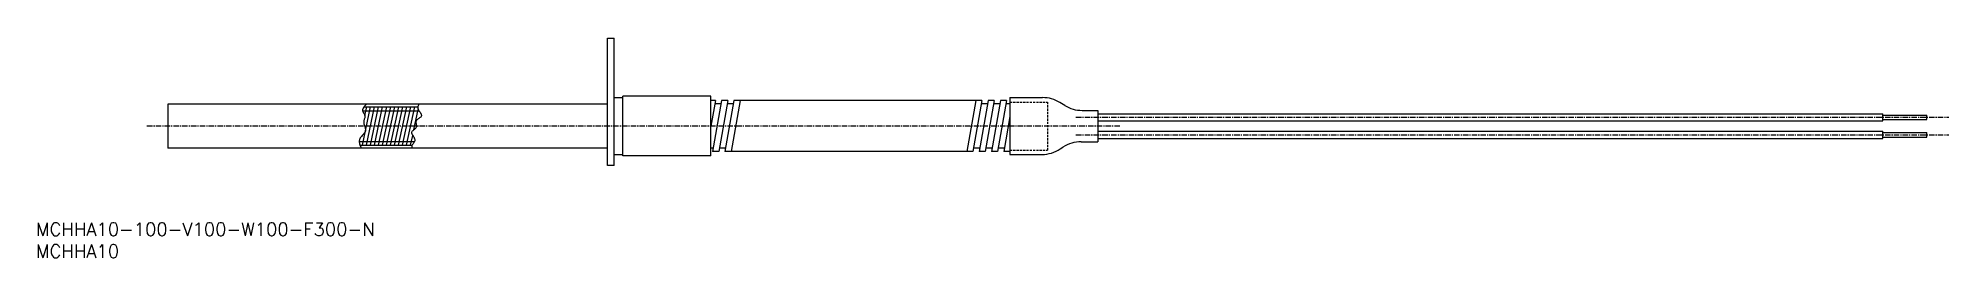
# Model space of a CAD drawing. Extents: x 1 to 435, y 0 to 50.
import ezdxf

# ---------------------------------------------------------------- set-up
doc = ezdxf.new("R2010")
doc.units = 0
doc.linetypes.add('CENTER', pattern=[2, 1.25, -0.25, 0.25, -0.25])
doc.linetypes.add('DASHED', pattern=[0.75, 0.5, -0.25])
doc.layers.get('0').update_dxf_attribs({"linetype": 'CONTINUOUS'})
doc.layers.add('CENTER', color=1, linetype='CENTER')
doc.styles.get("Standard").update_dxf_attribs({"font": 'txt.shx'})

# ---------------------------------------------------------------- blocks, each defined once
blk = doc.blocks.new('*U12')
at = {"color": 7, "linetype": 'CONTINUOUS'}
blk.add_text('MCHHA10', height=3, dxfattribs=at).set_placement((0, 0))
blk = doc.blocks.new('*U13')
at = {"color": 7, "linetype": 'CONTINUOUS'}
blk.add_text('MCHHA10-100-V100-W100-F300-N', height=3, dxfattribs=at).set_placement((0, 5))

msp = doc.modelspace()

# ---------------------------------------------------------------- linework, layer by layer
at = {"color": 7, "linetype": 'CONTINUOUS'}
for p, q in [((130, 50), (131.5, 50)), ((130, 21), (130, 50)), ((131.5, 21), (131.5, 50)), ((130, 35), (30, 35)), ((30, 35), (30, 25)), ((131.5, 36.5), (133.5, 36.5)), ((153.5, 36.8), (133.5, 36.8)), ((133.5, 23.2), (133.5, 36.8)), ((153.5, 23.2), (153.5, 36.8)), ((154.52, 35.81), (153.5, 30)), ((154.52, 35.81), (153.5, 35.81)), ((155.93, 35.81), (153.88, 24.19)), ((155.8, 35.06), (154.39, 35.06)), ((157.34, 35.81), (155.29, 24.19)), ((157.34, 35.81), (155.93, 35.81)), ((158.74, 35.81), (156.69, 24.19)), ((158.61, 35.06), (157.21, 35.06)), ((160.15, 35.81), (158.1, 24.19)), ((215.11, 35.81), (158.74, 35.81)), ((213.71, 35.81), (211.66, 24.19)), ((215.11, 35.81), (213.06, 24.19)), ((216.52, 35.81), (214.47, 24.19)), ((216.39, 35.06), (214.98, 35.06)), ((217.92, 35.81), (215.88, 24.19)), ((217.92, 35.81), (216.52, 35.81)), ((219.33, 35.81), (217.28, 24.19)), ((219.2, 35.06), (217.79, 35.06)), ((220.74, 35.81), (218.69, 24.19)), ((220.74, 35.81), (219.33, 35.81)), ((221.5, 35.06), (220.61, 35.06)), ((221.5, 36.47), (228.93, 36.47)), ((221.5, 36.47), (221.5, 23.53)), ((233.95, 34.68), (232.87, 35.35)), ((221.5, 32.16), (220.09, 24.19)), ((237.89, 33.56), (241.5, 33.56)), ((241.5, 33.56), (241.5, 26.44)), ((241.5, 32.8), (420, 32.8)), ((241.5, 31.2), (420, 31.2)), ((420, 31.2), (420, 32.8)), ((420, 32.5), (430, 32.5)), ((420, 31.5), (430, 31.5)), ((430, 31.5), (430, 32.5)), ((237.7, 26.44), (241.5, 26.44)), ((241.5, 28.8), (420, 28.8)), ((241.5, 27.2), (420, 27.2)), ((420, 27.2), (420, 28.8)), ((420, 28.5), (430, 28.5)), ((420, 27.5), (430, 27.5)), ((430, 27.5), (430, 28.5)), ((130, 25), (30, 25)), ((131.5, 23.5), (133.5, 23.5)), ((153.5, 23.2), (133.5, 23.2)), ((154.01, 24.94), (153.5, 24.94)), ((155.29, 24.19), (153.88, 24.19)), ((156.83, 24.94), (155.42, 24.94)), ((213.06, 24.19), (156.69, 24.19)), ((214.6, 24.94), (213.19, 24.94)), ((215.88, 24.19), (214.47, 24.19)), ((217.41, 24.94), (216.01, 24.94)), ((218.69, 24.19), (217.28, 24.19)), ((220.23, 24.94), (218.82, 24.94)), ((221.5, 24.19), (220.09, 24.19)), ((221.5, 23.53), (228.8, 23.53)), ((232.94, 24.78), (233.55, 25.19)), ((131.5, 21), (130, 21))]:
    msp.add_line(p, q, dxfattribs=at)
at = {"color": 3, "linetype": 'CONTINUOUS'}
for p, q in [((87.04, 34.84), (87.04, 34.84)), ((74.23, 25.62), (76.1, 34.38)), ((74.28, 33.49), (87.1, 33.49)), ((74.62, 34.38), (86.85, 34.38)), ((74.81, 32.37), (75.24, 34.38)), ((75.15, 25.64), (77.02, 34.38)), ((76.06, 25.64), (77.93, 34.38)), ((76.98, 25.64), (78.84, 34.38)), ((77.9, 25.68), (79.76, 34.38)), ((78.8, 25.64), (80.67, 34.38)), ((79.72, 25.64), (81.58, 34.38)), ((80.63, 25.63), (82.5, 34.38)), ((81.54, 25.64), (83.41, 34.38)), ((82.45, 25.62), (84.32, 34.38)), ((83.37, 25.64), (85.24, 34.38)), ((84.28, 25.64), (86.15, 34.38)), ((85.94, 29.12), (86.93, 33.78)), ((73.52, 26.51), (86.13, 26.51)), ((85.19, 25.62), (85.67, 27.86)), ((73.7, 25.62), (85.54, 25.62))]:
    msp.add_line(p, q, dxfattribs=at)
at = {"color": 3, "linetype": 'DASHED'}
for p, q in [((221.5, 35.47), (230, 35.47)), ((230, 35.47), (230, 24.53)), ((221.5, 24.53), (230, 24.53))]:
    msp.add_line(p, q, dxfattribs=at)
at = {"color": 3, "linetype": 'CONTINUOUS', "flags": 128}
for points in [[(75.21, 35), (75.08, 34.88), (74.89, 34.68), (74.71, 34.49), (74.55, 34.3), (74.43, 34.1), (74.33, 33.91), (74.28, 33.71), (74.27, 33.52), (74.32, 33.32), (74.36, 33.24), (74.4, 33.15), (74.46, 33.06), (74.51, 32.97), (74.57, 32.88), (74.63, 32.79), (74.69, 32.7), (74.73, 32.61), (74.77, 32.52), (74.8, 32.42), (74.82, 32.28), (74.82, 32.14), (74.8, 32), (74.77, 31.86), (74.72, 31.71), (74.67, 31.57), (74.62, 31.42), (74.58, 31.27), (74.55, 31.12), (74.53, 30.97), (74.53, 30.75), (74.56, 30.53), (74.62, 30.31), (74.68, 30.09), (74.76, 29.88), (74.83, 29.67), (74.9, 29.46), (74.94, 29.26), (74.96, 29.07), (74.94, 28.88), (74.88, 28.7), (74.78, 28.52), (74.66, 28.34), (74.51, 28.17), (74.34, 28), (74.17, 27.83), (74.01, 27.65), (73.86, 27.47), (73.73, 27.28), (73.63, 27.08), (73.58, 26.94), (73.55, 26.8), (73.53, 26.66), (73.52, 26.51), (73.53, 26.36), (73.55, 26.21), (73.57, 26.06), (73.61, 25.91), (73.65, 25.77), (73.69, 25.63), (73.73, 25.53), (73.77, 25.44), (73.81, 25.34), (73.85, 25.25), (73.89, 25.16), (73.93, 25.07), (73.97, 25)], [(87.13, 35), (87.12, 34.99), (87.04, 34.86), (86.97, 34.73), (86.91, 34.59), (86.87, 34.46), (86.84, 34.33), (86.83, 34.19), (86.84, 34.05), (86.9, 33.87), (86.98, 33.68), (87.1, 33.49), (87.22, 33.3), (87.35, 33.12), (87.47, 32.94), (87.57, 32.76), (87.64, 32.59), (87.67, 32.43), (87.66, 32.29), (87.6, 32.16), (87.5, 32.05), (87.37, 31.94), (87.23, 31.83), (87.07, 31.73), (86.91, 31.62), (86.77, 31.5), (86.63, 31.38), (86.52, 31.25), (86.45, 31.11), (86.42, 30.98), (86.41, 30.84), (86.42, 30.7), (86.44, 30.55), (86.46, 30.4), (86.49, 30.26), (86.51, 30.11), (86.52, 29.97), (86.51, 29.83), (86.48, 29.7), (86.41, 29.57), (86.31, 29.45), (86.2, 29.33), (86.07, 29.22), (85.93, 29.12), (85.8, 29.01), (85.68, 28.91), (85.57, 28.8), (85.49, 28.69), (85.44, 28.58), (85.42, 28.42), (85.46, 28.25), (85.54, 28.07), (85.65, 27.89), (85.78, 27.7), (85.9, 27.51), (86.02, 27.31), (86.12, 27.12), (86.18, 26.93), (86.2, 26.75), (86.17, 26.61), (86.12, 26.48), (86.04, 26.34), (85.95, 26.21), (85.85, 26.08), (85.75, 25.95), (85.66, 25.82), (85.57, 25.68), (85.51, 25.54), (85.47, 25.4), (85.46, 25.34), (85.45, 25.27), (85.45, 25.21), (85.46, 25.14), (85.47, 25.07), (85.48, 25), (85.48, 25)]]:
    msp.add_lwpolyline(points, dxfattribs=at)
at = {"color": 7, "linetype": 'CONTINUOUS'}
for centre, start, end in [((228.93, 28.97), 58.3035, 90), ((237.89, 41.06), 238.3035, 270), ((237.7, 18.94), 90, 123.5816), ((228.8, 31.03), 270, 303.5816)]:
    msp.add_arc(centre, 7.5, start, end, dxfattribs=at)
at = {"layer": 'CENTER', "color": 1, "linetype": 'CENTER'}
for p, q in [((236.5, 32), (435, 32)), ((246.5, 30), (25, 30)), ((236.5, 28), (435, 28))]:
    msp.add_line(p, q, dxfattribs=at)

# ---------------------------------------------------------------- block references
at = {"color": 7, "linetype": 'CONTINUOUS'}
for name in ['*U13', '*U12']:
    msp.add_blockref(name, (0, 0), dxfattribs=at)

doc.saveas('drawing.dxf')
